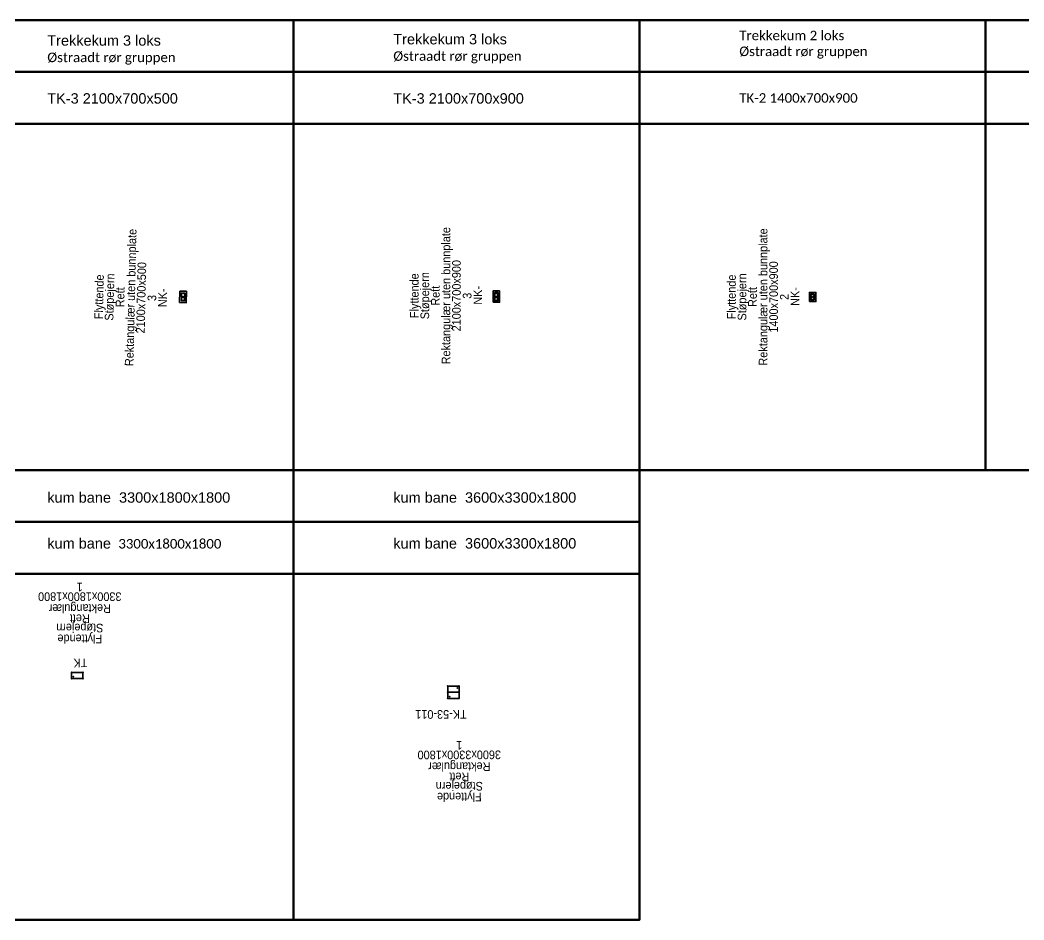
# Model space of a CAD drawing. Header units: metres. Extents: x -20 to 1101, y -390 to 0.
# Drawn here: x 222.4 to 512.5, y -260 to 0 of the extents above; entities that cross this region are included whole.
import ezdxf
from ezdxf.enums import TextEntityAlignment as Align

# ---------------------------------------------------------------- set-up
doc = ezdxf.new("R2010")
doc.units = ezdxf.units.M
doc.layers.get('0').update_dxf_attribs({"color": 211})
for name, color, linetype, lineweight in [('44460000_trekkekummer-prefabrikerte_attributer-2d', 3, 'Continuous', 35), ('44460000_trekkekummer-prefabrikerte_block', 4, 'Continuous', 35), ('44460000_trekkekummer-prefabrikkerte_attributer-2d', 3, 'Continuous', 35), ('44460000_trekkekummer-prefabrikkerte_symbol-2d', 160, 'Continuous', 35), ('44460000_trekkekummer-prefabrikkerte_tag-2d', 3, 'Continuous', 35), ('hjelpelag-utsparing-kort-side-2d', 6, 'Continuous', 25), ('hjelpelag-utsparing-lang-side-2d', 6, 'Continuous', 30), ('hjelpelag-utsparing-Ø110', 6, 'Continuous', 30), ('ramme', 3, 'Continuous', 100), ('s91600000_kabelføringsanlegg-4-hjørner-topp-lokk', 2, 'Continuous', 35), ('s91600000_kabelføringsanlegg-bunn', 7, 'Continuous', 35), ('s91600000_kabelføringsanlegg-senter-topp-lokk', 2, 'Continuous', 35), ('s91600000_trekkekummer-prefabrikerte-bunn', 7, 'Continuous', 35), ('tekst', 7, 'Continuous', 35)]:
    doc.layers.add(name, color=color, linetype=linetype, lineweight=lineweight)
doc.layers.add('I_FAS3020-9999_Kum-Kum-Blokk_Hvit', color=7, linetype='Continuous')
doc.styles.add('NO_Normal', font='arial.ttf')

# ---------------------------------------------------------------- blocks, each defined once
blk = doc.blocks.new('TK-53-011')
at = {"layer": 's91600000_kabelføringsanlegg-4-hjørner-topp-lokk'}
for p in [(0, 1.65), (1.8, 1.65), (0, -1.65), (1.8, -1.65)]:
    blk.add_point(p, dxfattribs=at)
at = {"layer": 's91600000_kabelføringsanlegg-bunn', "elevation": -1.8, "flags": 128}
blk.add_lwpolyline([(1.8, 1.65), (0, 1.65), (0, -1.65), (1.8, -1.65), (1.8, 1.65)], dxfattribs=at)
at = {"layer": 's91600000_kabelføringsanlegg-senter-topp-lokk'}
blk.add_point((0.53, 1.13, 0.1), dxfattribs=at)
at = {"layer": '44460000_trekkekummer-prefabrikerte_attributer-2d', "style": 'NO_Normal', "width": 0.9}
for tag, p in [('TREKKEKUMTYPE', (21.5, -0.73)), ('OPPBYGNING', (8.79, -0.73)), ('RAMMETYPE', (12.74, -0.73)), ('ANTALLLOKK', (27.7, -0.73)), ('LOKKTYPE', (15.87, -0.73)), ('TOPPTYPE', (18.55, -0.73)), ('MERKNAD', (32.38, -0.73)), ('DIM', (24.94, -0.73))]:
    blk.add_attdef(tag, text='', height=2.5, rotation=90, dxfattribs=at).set_placement(p, align=Align.CENTER)
at = {"layer": '44460000_trekkekummer-prefabrikkerte_tag-2d', "style": 'NO_Normal', "width": 0.9}
blk.add_attdef('TAG', (5.82, -2.91), '', height=2.5, rotation=90, dxfattribs=at)
blk = doc.blocks.new('Kum-Åk-Stor')
at = {"layer": 's91600000_kabelføringsanlegg-4-hjørner-topp-lokk'}
for p in [(-1.8, 1.65), (0, 1.65), (1.8, 1.65), (-1.8, -1.65), (0, -1.65), (1.8, -1.65)]:
    blk.add_point(p, dxfattribs=at)
at = {"layer": 's91600000_kabelføringsanlegg-bunn', "elevation": -1.8, "flags": 128}
for points in [[(0, 1.65), (-1.8, 1.65), (-1.8, -1.65), (0, -1.65), (0, 1.65)], [(1.8, 1.65), (0, 1.65), (0, -1.65), (1.8, -1.65), (1.8, 1.65)]]:
    blk.add_lwpolyline(points, dxfattribs=at)
at = {"layer": 's91600000_kabelføringsanlegg-senter-topp-lokk'}
for p in [(-1.27, 1.13, 0.1), (1.27, -1.13, 0.1)]:
    blk.add_point(p, dxfattribs=at)
at = {"layer": '44460000_trekkekummer-prefabrikerte_attributer-2d', "style": 'NO_Normal', "width": 0.9}
for tag, p in [('TREKKEKUMTYPE', (-20.28, -1.66)), ('OPPBYGNING', (-33, -1.66)), ('RAMMETYPE', (-29.05, -1.66)), ('LOKKTYPE', (-25.92, -1.66)), ('TOPPTYPE', (-23.23, -1.66)), ('ANTALLLOKK', (-14.08, -1.66)), ('MERKNAD', (-9.41, -1.66)), ('DIM', (-16.85, -1.66))]:
    blk.add_attdef(tag, text='', height=2.5, rotation=90, dxfattribs=at).set_placement(p, align=Align.CENTER)
at = {"layer": '44460000_trekkekummer-prefabrikkerte_tag-2d', "style": 'NO_Normal', "width": 0.9}
blk.add_attdef('TAG', (-5.15, -3.81), '', height=2.5, rotation=90, dxfattribs=at)
blk = doc.blocks.new('KUM_2100x700x500')
at = {"layer": '44460000_trekkekummer-prefabrikkerte_symbol-2d', "elevation": -0.05, "flags": 128}
blk.add_lwpolyline([(-0.95, -1.65), (-0.95, 1.65), (0.95, 1.65), (0.95, -1.65)], close=True, dxfattribs=at)
blk.add_lwpolyline([(-0.45, -1.15), (-0.45, 1.15), (0.45, 1.15), (0.45, -1.15), (-0.45, -1.15)], dxfattribs=at)
at = {"layer": 'hjelpelag-utsparing-kort-side-2d', "extrusion": (6.12323e-17, 1, 0), "flags": 128}
for points, elevation in [([(-0.3, -0.55), (0.3, -0.55), (0.3, -0.3), (-0.3, -0.3), (-0.3, -0.55)], 1.05), ([(-0.35, -0.55), (0.35, -0.55), (0.35, -0.3), (-0.35, -0.3), (-0.35, -0.55)], -1.05)]:
    blk.add_lwpolyline(points, dxfattribs=dict(at, elevation=elevation))
at = {"layer": 'hjelpelag-utsparing-lang-side-2d', "extrusion": (1, -6.12323e-17, 0), "flags": 128}
for elevation in [-0.35, 0.35]:
    blk.add_lwpolyline([(-0.35, -0.55), (0.35, -0.55), (0.35, -0.25), (-0.35, -0.25), (-0.35, -0.55)], dxfattribs=dict(at, elevation=elevation))
at = {"layer": 'hjelpelag-utsparing-Ø110', "extrusion": (-1, 1.83697e-16, 0)}
for centre in [(-0.29, -0.31, 0.35), (-0.29, -0.42, 0.35), (-0.17, -0.31, 0.35), (-0.17, -0.42, 0.35), (-0.06, -0.31, 0.35), (-0.06, -0.42, 0.35), (-0.29, -0.31, -0.35), (-0.29, -0.42, -0.35), (-0.18, -0.31, -0.35), (-0.18, -0.42, -0.35), (-0.06, -0.31, -0.35), (-0.06, -0.42, -0.35), (0.05, -0.31, -0.35), (0.05, -0.42, -0.35), (0.06, -0.31, 0.35), (0.06, -0.42, 0.35), (0.18, -0.31, 0.35), (0.18, -0.42, 0.35), (0.29, -0.31, 0.35), (0.29, -0.42, 0.35), (0.17, -0.31, -0.35), (0.17, -0.42, -0.35), (0.29, -0.31, -0.35), (0.29, -0.42, -0.35)]:
    blk.add_circle(centre, 0.055, dxfattribs=at)
at = {"layer": 'hjelpelag-utsparing-Ø110', "extrusion": (0, -1, 0)}
for centre in [(-0.24, -0.38, -1.05), (-0.24, -0.49, -1.05), (-0.13, -0.38, -1.05), (-0.13, -0.49, -1.05), (-0.01, -0.38, -1.05), (-0.01, -0.49, -1.05), (0.11, -0.38, -1.05), (0.11, -0.49, -1.05), (0.23, -0.38, -1.05), (0.23, -0.49, -1.05), (-0.24, -0.38, 1.05), (-0.24, -0.49, 1.05), (-0.13, -0.38, 1.05), (-0.13, -0.49, 1.05), (-0.01, -0.38, 1.05), (-0.01, -0.49, 1.05), (0.11, -0.38, 1.05), (0.11, -0.49, 1.05), (0.23, -0.38, 1.05), (0.23, -0.49, 1.05)]:
    blk.add_circle(centre, 0.055, dxfattribs=at)
at = {"layer": 's91600000_kabelføringsanlegg-4-hjørner-topp-lokk'}
for p in [(-0.33, 1.03, 0.02), (-0.33, 1.03, 0.02), (0.33, 1.03, 0.02), (-0.33, -1.03, 0.02), (0.33, -1.03, 0.02)]:
    blk.add_point(p, dxfattribs=at)
at = {"layer": 's91600000_kabelføringsanlegg-bunn', "elevation": -0.55, "flags": 128}
blk.add_lwpolyline([(-0.45, 1.15), (-0.45, -1.15), (0.45, -1.15), (0.45, 1.15), (-0.45, 1.15)], dxfattribs=at)
at = {"layer": 's91600000_kabelføringsanlegg-senter-topp-lokk'}
blk.add_point((0, 0), dxfattribs=at)
at = {"layer": '44460000_trekkekummer-prefabrikkerte_attributer-2d', "style": 'NO_Normal', "width": 0.9}
for tag, p in [('TREKKEKUMTYPE', (-13.89, -0.5, -0.36)), ('OPPBYGNING', (-29.17, -0.5, -0.36)), ('RAMMETYPE', (-23.03, -0.5, -0.36)), ('INNVENDIG-DIM', (-10.85, -0.5, -0.36)), ('ANTALLLOKK', (-7.75, -0.5, -0.36)), ('MERKNAD', (-26.1, -0.5, -0.36)), ('LOKKTYPE', (-19.99, -0.5, -0.36)), ('TOPPTYPE', (-16.95, -0.5, -0.36))]:
    blk.add_attdef(tag, text='', height=2.5, rotation=90, dxfattribs=at).set_placement(p, align=Align.CENTER)
at = {"layer": '44460000_trekkekummer-prefabrikkerte_tag-2d', "style": 'NO_Normal', "width": 0.9}
blk.add_attdef('TAG', text='', height=2.5, rotation=90, dxfattribs=at).set_placement((-4.66, -0.38, -0.36), align=Align.CENTER)
blk = doc.blocks.new('KUM_2100x700x900')
blk.add_polyline3d([(-0.35, -1.05, -0.97), (0.35, -1.05, -0.97)])
at = {"layer": '44460000_trekkekummer-prefabrikkerte_symbol-2d', "elevation": -0.07, "flags": 128}
blk.add_lwpolyline([(-0.85, -1.55), (-0.85, 1.75), (1.05, 1.75), (1.05, -1.55)], close=True, dxfattribs=at)
blk.add_lwpolyline([(-0.35, -1.05), (-0.35, 1.25), (0.55, 1.25), (0.55, -1.05), (-0.35, -1.05)], dxfattribs=at)
at = {"layer": 'hjelpelag-utsparing-kort-side-2d', "extrusion": (-1.83697e-16, -1, 0), "flags": 128}
for points, elevation in [([(-0.35, -0.97), (0.35, -0.97), (0.35, -0.52), (-0.35, -0.52), (-0.35, -0.97)], -1.05), ([(-0.35, -0.97), (0.3, -0.97), (0.3, -0.52), (-0.35, -0.52), (-0.35, -0.97)], 1.05)]:
    blk.add_lwpolyline(points, dxfattribs=dict(at, elevation=elevation))
at = {"layer": 'hjelpelag-utsparing-lang-side-2d', "extrusion": (-1, 1.83697e-16, 0), "flags": 128}
for elevation in [0.35, -0.35]:
    blk.add_lwpolyline([(-0.35, -0.97), (0.35, -0.97), (0.35, -0.67), (-0.35, -0.67), (-0.35, -0.97)], dxfattribs=dict(at, elevation=elevation))
at = {"layer": 'hjelpelag-utsparing-Ø110', "extrusion": (-1, 1.83697e-16, 0)}
for centre in [(-0.23, -0.72, 0.35), (-0.23, -0.83, 0.35), (-0.11, -0.72, 0.35), (-0.11, -0.83, 0.35), (0.01, -0.72, 0.35), (0.01, -0.83, 0.35), (-0.23, -0.72, -0.35), (-0.23, -0.83, -0.35), (-0.11, -0.72, -0.35), (-0.11, -0.83, -0.35), (0.01, -0.72, -0.35), (0.01, -0.83, -0.35), (0.13, -0.72, 0.35), (0.13, -0.83, 0.35), (0.25, -0.72, 0.35), (0.25, -0.83, 0.35), (0.13, -0.72, -0.35), (0.13, -0.83, -0.35), (0.25, -0.72, -0.35), (0.25, -0.83, -0.35)]:
    blk.add_circle(centre, 0.055, dxfattribs=at)
at = {"layer": 'hjelpelag-utsparing-Ø110', "extrusion": (0, -1, 0)}
for centre in [(-0.24, -0.58, -1.05), (-0.24, -0.69, -1.05), (-0.24, -0.8, -1.05), (-0.24, -0.91, -1.05), (-0.13, -0.58, -1.05), (-0.13, -0.69, -1.05), (-0.13, -0.8, -1.05), (-0.13, -0.91, -1.05), (-0.01, -0.58, -1.05), (-0.01, -0.69, -1.05), (-0.01, -0.8, -1.05), (-0.01, -0.91, -1.05), (0.11, -0.58, -1.05), (0.11, -0.69, -1.05), (0.11, -0.8, -1.05), (0.11, -0.91, -1.05), (0.23, -0.58, -1.05), (0.23, -0.69, -1.05), (0.23, -0.8, -1.05), (0.23, -0.91, -1.05), (-0.24, -0.57, 1.05), (-0.24, -0.68, 1.05), (-0.24, -0.79, 1.05), (-0.24, -0.9, 1.05), (-0.13, -0.57, 1.05), (-0.13, -0.68, 1.05), (-0.13, -0.79, 1.05), (-0.13, -0.9, 1.05), (-0.01, -0.57, 1.05), (-0.01, -0.68, 1.05), (-0.01, -0.79, 1.05), (-0.01, -0.9, 1.05), (0.1, -0.57, 1.05), (0.1, -0.68, 1.05), (0.1, -0.79, 1.05), (0.1, -0.9, 1.05), (0.21, -0.57, 1.05), (0.21, -0.68, 1.05), (0.21, -0.79, 1.05), (0.21, -0.9, 1.05)]:
    blk.add_circle(centre, 0.055, dxfattribs=at)
at = {"layer": 's91600000_kabelføringsanlegg-4-hjørner-topp-lokk'}
for p in [(-0.33, 1.03), (0.4, 1.1), (0.4, 1.1), (-0.33, -1.03), (0.33, -1.03)]:
    blk.add_point(p, dxfattribs=at)
at = {"layer": 's91600000_kabelføringsanlegg-bunn', "elevation": -0.97, "flags": 128}
blk.add_lwpolyline([(-0.45, 1.15), (-0.45, -1.15), (0.45, -1.15), (0.45, 1.15), (-0.45, 1.15)], dxfattribs=at)
at = {"layer": 's91600000_kabelføringsanlegg-senter-topp-lokk'}
blk.add_point((0, 0), dxfattribs=at)
at = {"layer": '44460000_trekkekummer-prefabrikkerte_attributer-2d', "style": 'NO_Normal', "width": 0.9}
for tag, p in [('TREKKEKUMTYPE', (-13.22, 0.36, -1.32)), ('INNVENDIG-DIM', (-10.18, 0.36, -1.32)), ('OPPBYGNING', (-28.5, 0.36, -1.32)), ('RAMMETYPE', (-22.36, 0.36, -1.32)), ('ANTALLLOKK', (-7.08, 0.36, -1.32)), ('MERKNAD', (-25.43, 0.36, -1.32)), ('LOKKTYPE', (-19.32, 0.36, -1.32)), ('TOPPTYPE', (-16.28, 0.36, -1.32))]:
    blk.add_attdef(tag, text='', height=2.5, rotation=90, dxfattribs=at).set_placement(p, align=Align.CENTER)
at = {"layer": '44460000_trekkekummer-prefabrikkerte_tag-2d', "style": 'NO_Normal', "width": 0.9}
blk.add_attdef('TAG', text='', height=2.5, rotation=90, dxfattribs=at).set_placement((-3.99, 0.48, -1.32), align=Align.CENTER)
blk = doc.blocks.new('KUM_1400x700x900')
at = {"layer": '44460000_trekkekummer-prefabrikkerte_symbol-2d', "elevation": -0.04, "flags": 128}
for points in [[(-0.91, -1.32), (0.99, -1.32), (0.99, 1.3), (-0.91, 1.3)], [(-0.45, -0.82), (0.45, -0.82), (0.45, 0.8), (-0.45, 0.8)]]:
    blk.add_lwpolyline(points, close=True, dxfattribs=at)
at = {"layer": 'hjelpelag-utsparing-kort-side-2d', "extrusion": (6.12323e-17, 1, 0), "flags": 128}
for points, elevation in [([(-0.35, -0.79), (0.35, -0.79), (0.35, -0.49), (-0.35, -0.49), (-0.35, -0.79)], 0.72), ([(-0.35, -0.94), (0.35, -0.94), (0.35, -0.79), (-0.35, -0.79), (-0.35, -0.94)], 0.72), ([(-0.35, -0.79), (0.35, -0.79), (0.35, -0.49), (-0.35, -0.49), (-0.35, -0.79)], -0.7), ([(-0.35, -0.94), (0.35, -0.94), (0.35, -0.79), (-0.35, -0.79), (-0.35, -0.94)], -0.7)]:
    blk.add_lwpolyline(points, dxfattribs=dict(at, elevation=elevation))
at = {"layer": 'hjelpelag-utsparing-lang-side-2d', "extrusion": (-1, 0, 5.6112e-12)}
for points, elevation in [([(0.34, -0.94), (-0.36, -0.94), (-0.36, -0.49), (0.34, -0.49)], 0.35), ([(-0.36, -0.79), (0.34, -0.79), (0.34, -0.49), (-0.36, -0.49)], 0.35), ([(0.34, -0.94), (-0.36, -0.94), (-0.36, -0.49), (0.34, -0.49)], -0.35), ([(-0.36, -0.79), (0.34, -0.79), (0.34, -0.49), (-0.36, -0.49)], -0.35)]:
    blk.add_lwpolyline(points, close=True, dxfattribs=dict(at, elevation=elevation))
at = {"layer": 's91600000_kabelføringsanlegg-4-hjørner-topp-lokk'}
for p in [(-0.45, 0.8, -0.04), (-0.45, 0.8, -0.04), (0.45, 0.8, -0.04), (-0.45, -0.8, -0.04), (0.45, -0.8, -0.04)]:
    blk.add_point(p, dxfattribs=at)
at = {"layer": 's91600000_kabelføringsanlegg-senter-topp-lokk'}
blk.add_point((0, 0), dxfattribs=at)
at = {"layer": 's91600000_trekkekummer-prefabrikerte-bunn', "elevation": -0.94, "flags": 128}
blk.add_lwpolyline([(0.45, 0.82), (-0.45, 0.82), (-0.45, -0.8), (0.45, -0.8), (0.45, 0.82)], dxfattribs=at)
at = {"layer": '44460000_trekkekummer-prefabrikkerte_attributer-2d', "style": 'NO_Normal', "width": 0.9}
for tag, p in [('TREKKEKUMTYPE', (-13.03, 0)), ('INNVENDIG-DIM', (-9.99, 0)), ('OPPBYGNING', (-28.31, 0)), ('RAMMETYPE', (-22.17, 0)), ('ANTALLLOKK', (-6.89, 0)), ('MERKNAD', (-25.24, 0)), ('LOKKTYPE', (-19.13, 0)), ('TOPPTYPE', (-16.09, 0))]:
    blk.add_attdef(tag, text='', height=2.5, rotation=90, dxfattribs=at).set_placement(p, align=Align.CENTER)
at = {"layer": '44460000_trekkekummer-prefabrikkerte_tag-2d', "style": 'NO_Normal', "width": 0.9}
blk.add_attdef('TAG', text='', height=2.5, rotation=90, dxfattribs=at).set_placement((-3.8, 0.12), align=Align.CENTER)

msp = doc.modelspace()

# ---------------------------------------------------------------- linework, layer by layer
at = {"layer": 'ramme'}
for points in [[(201.4, 0), (301.4, 0), (301.4, -15), (201.4, -15), (201.4, 0)], [(301.4, 0), (401.4, 0), (401.4, -15), (301.4, -15), (301.4, 0)], [(401.4, 0), (501.4, 0), (501.4, -15), (401.4, -15), (401.4, 0)], [(501.4, 0), (601.4, 0), (601.4, -15), (501.4, -15), (501.4, 0)], [(201.4, -15), (301.4, -15), (301.4, -30), (201.4, -30), (201.4, -15)], [(301.4, -15), (401.4, -15), (401.4, -30), (301.4, -30), (301.4, -15)], [(401.4, -15), (501.4, -15), (501.4, -30), (401.4, -30), (401.4, -15)], [(501.4, -15), (601.4, -15), (601.4, -30), (501.4, -30), (501.4, -15)], [(201.4, -30), (301.4, -30), (301.4, -130), (201.4, -130), (201.4, -30)], [(301.4, -30), (401.4, -30), (401.4, -130), (301.4, -130), (301.4, -30)], [(401.4, -30), (501.4, -30), (501.4, -130), (401.4, -130), (401.4, -30)], [(501.4, -30), (601.4, -30), (601.4, -130), (501.4, -130), (501.4, -30)]]:
    msp.add_lwpolyline(points, dxfattribs=at)
at = {"layer": 'ramme', "color": 5}
for points in [[(201.4, -130), (301.4, -130), (301.4, -145), (201.4, -145), (201.4, -130)], [(301.4, -130), (401.4, -130), (401.4, -145), (301.4, -145), (301.4, -130)], [(201.4, -145), (301.4, -145), (301.4, -160), (201.4, -160), (201.4, -145)], [(301.4, -145), (401.4, -145), (401.4, -160), (301.4, -160), (301.4, -145)], [(201.4, -160), (301.4, -160), (301.4, -260), (201.4, -260), (201.4, -160)], [(301.4, -160), (401.4, -160), (401.4, -260), (301.4, -260), (301.4, -160)]]:
    msp.add_lwpolyline(points, dxfattribs=at)

# ---------------------------------------------------------------- block references
at = {"layer": '44460000_trekkekummer-prefabrikerte_block', "rotation": 358.709280593009}
msp.add_blockref('KUM_2100x700x500', (269.48, -80), dxfattribs=at).add_auto_attribs({'TREKKEKUMTYPE': 'Rektangulær uten bunnplate', 'INNVENDIG-DIM': '2100x700x500', 'ANTALLLOKK': '3', 'TOPPTYPE': 'Rett', 'LOKKTYPE': 'Støpejern', 'RAMMETYPE': 'Flyttende', 'TAG': 'NK-'})
at = {"layer": '44460000_trekkekummer-prefabrikerte_block'}
for name, p, values in [('KUM_2100x700x900', (359.92, -80), {'TAG': 'NK-', 'RAMMETYPE': 'Flyttende', 'LOKKTYPE': 'Støpejern', 'TOPPTYPE': 'Rett', 'ANTALLLOKK': '3', 'INNVENDIG-DIM': '2100x700x900', 'TREKKEKUMTYPE': 'Rektangulær uten bunnplate'}), ('KUM_1400x700x900', (451.4, -80), {'TAG': 'NK-', 'ANTALLLOKK': '2', 'INNVENDIG-DIM': '1400x700x900', 'TREKKEKUMTYPE': 'Rektangulær uten bunnplate', 'TOPPTYPE': 'Rett', 'LOKKTYPE': 'Støpejern', 'RAMMETYPE': 'Flyttende'})]:
    msp.add_blockref(name, p, dxfattribs=at).add_auto_attribs(values)
at = {"layer": 'I_FAS3020-9999_Kum-Kum-Blokk_Hvit'}
for name, p, rotation, values in [('TK-53-011', (238.91, -190.29, 0), 90.01537768058158, {'TAG': 'TK', 'DIM': '3300x1800x1800', 'RAMMETYPE': 'Flyttende', 'LOKKTYPE': 'Støpejern', 'TOPPTYPE': 'Rett', 'TREKKEKUMTYPE': 'Rektangulær', 'ANTALLLOKK': '1'}), ('Kum-Åk-Stor', (347.63, -194.22, 0), 90.0924018131084, {'TAG': 'TK-53-011', 'DIM': '3600x3300x1800', 'RAMMETYPE': 'Flyttende', 'LOKKTYPE': 'Støpejern', 'TOPPTYPE': 'Rett', 'TREKKEKUMTYPE': 'Rektangulær', 'ANTALLLOKK': '1'})]:
    msp.add_blockref(name, p, dxfattribs=dict(at, rotation=rotation)).add_auto_attribs(values)

# ---------------------------------------------------------------- texts
at = {"layer": 'tekst', "char_height": 3, "attachment_point": 1, "style": 'NO_Normal'}
for s, insert, width in [('{\\fCalibri|b0|i0|c0|p34;\\H0.91667x;Trekkekum 2 loks\\PØstraadt rør gruppen\\H2.02471x; }', (430.24, -3.07), 45.0498), ('Trekkekum 3 loks\\P{\\fCalibri|b0|i0|c0|p34;\\H0.91667x;Østraadt rør gruppen}', (230.24, -4.4), 52.8768), ('Trekkekum 3 loks\\P{\\fCalibri|b0|i0|c0|p34;\\H0.91667x;Østraadt rør gruppen}', (330.24, -4.02), 52.8768), ('TK-3 2100x700x500', (230.24, -21.13), 59.53), ('TK-3 2100x700x900', (330.24, -21.13), 59.53), ('{\\fCalibri|b0|i0|c0|p34;\\H0.91667x;TK-2 1400x700x900}', (430.24, -21.13), 59.53), ('kum bane  3300x1800x1800', (230.24, -136.45), 56.1713), ('kum bane  3600x3300x1800', (330.24, -136.45), 56.1713), ('kum bane {\\fCalibri|b0|i0|c0|p34;\\H0.91667x; 3300x1800x1800}', (230.24, -149.69), 59.53), ('kum bane  3600x3300x1800', (330.24, -149.69), 59.53)]:
    msp.add_mtext(s, dxfattribs=dict(at, insert=insert, width=width))

doc.saveas('drawing.dxf')
